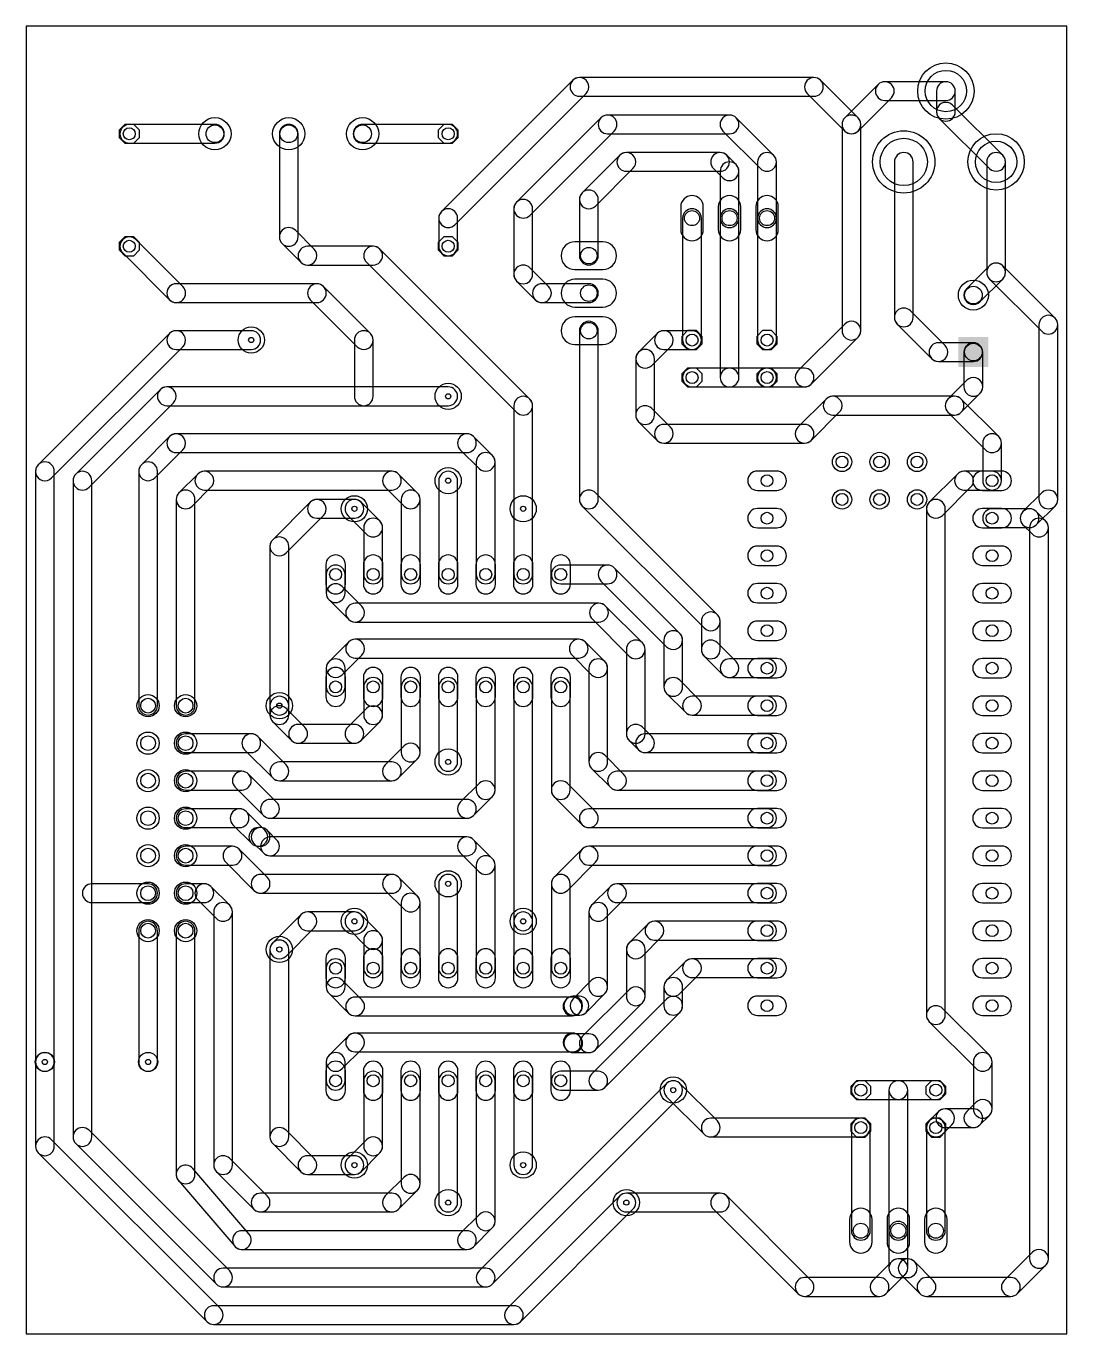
# Model space of a CAD drawing. Extents: x 58 to 257, y 54 to 143.
# Drawn here: x 186.1 to 256.5, y 54 to 142.5 of the extents above; entities that cross this region are included whole.
import ezdxf

# ---------------------------------------------------------------- set-up
doc = ezdxf.new("R2010")
doc.units = 0
for name, color, linetype in [('16', 175, 'CONTINUOUS'), ('17', 82, 'CONTINUOUS'), ('18', 82, 'CONTINUOUS'), ('20', 30, 'CONTINUOUS'), ('44', 253, 'CONTINUOUS')]:
    doc.layers.add(name, color=color, linetype=linetype)

# ---------------------------------------------------------------- blocks, each defined once
blk = doc.blocks.new('OCTAGONP')
blk.add_lwpolyline([(-0.5, -0.2071), (-0.5, 0.2071), (-0.2071, 0.5), (0.2071, 0.5), (0.5, 0.2071), (0.5, -0.2071), (0.2071, -0.5), (-0.2071, -0.5)], close=True)
blk = doc.blocks.new('ROUNDP')
blk.add_circle((0, 0), 0.5)
blk = doc.blocks.new('LONGP100')
blk.add_lwpolyline([(-0.5, -0.5), (0.5, -0.5, 1), (0.5, 0.5), (-0.5, 0.5, 1)], format="xyb", close=True)
blk = doc.blocks.new('SQUAREP')
blk.add_solid([(-0.5, -0.5), (0.5, -0.5), (-0.5, 0.5), (0.5, 0.5)])
blk = doc.blocks.new('ROUNDV')
blk.add_circle((0, 0), 0.5)

msp = doc.modelspace()

# ---------------------------------------------------------------- linework, layer by layer
at = {"layer": '16'}
for points in [[(215.079, 129.091), (223.969, 137.981, 1), (223.071, 138.879), (214.181, 129.989, 1)], [(223.52, 137.795), (239.395, 137.795, 1), (239.395, 139.065), (223.52, 139.065, 1)], [(238.946, 137.981), (241.486, 135.441, 1), (242.384, 136.339), (239.844, 138.879, 1)], [(242.384, 135.441), (244.644, 137.701, 1), (243.746, 138.599), (241.486, 136.339, 1)], [(244.195, 137.515), (248.33, 137.515, 1), (248.33, 138.785), (244.195, 138.785, 1)], [(248.965, 136.75), (248.965, 138.15, 1), (247.695, 138.15), (247.695, 136.75, 1)], [(252.179, 133.799), (248.779, 137.199, 1), (247.881, 136.301), (251.281, 132.901, 1)], [(220.159, 129.726), (225.874, 135.441, 1), (224.976, 136.339), (219.261, 130.624, 1)], [(225.425, 135.255), (233.68, 135.255, 1), (233.68, 136.525), (225.425, 136.525, 1)], [(236.669, 133.799), (234.129, 136.339, 1), (233.231, 135.441), (235.771, 132.901, 1)], [(242.57, 121.92), (242.57, 135.89, 1), (241.3, 135.89), (241.3, 121.92, 1)], [(198.835, 135.89), (193.04, 135.89, 1), (193.04, 134.62), (198.835, 134.62, 1)], [(203.2, 135.255), (203.2, 128.27, 1), (204.47, 128.27), (204.47, 135.255, 1)], [(208.835, 134.62), (214.63, 134.62, 1), (214.63, 135.89), (208.835, 135.89, 1)], [(226.246, 133.799), (223.706, 131.259, 1), (224.604, 130.361), (227.144, 132.901, 1)], [(233.045, 133.985), (226.695, 133.985, 1), (226.695, 132.715), (233.045, 132.715, 1)], [(234.129, 133.164), (233.494, 133.799, 1), (232.596, 132.901), (233.231, 132.266, 1)], [(236.855, 129.54), (236.855, 133.35, 1), (235.585, 133.35), (235.585, 129.54, 1)], [(244.845, 133.35), (244.845, 122.82, 1), (246.115, 122.82), (246.115, 133.35, 1)], [(252.365, 125.8678), (252.365, 133.35, 1), (251.095, 133.35), (251.095, 125.8678, 1)], [(234.315, 129.54), (234.315, 132.715, 1), (233.045, 132.715), (233.045, 129.54, 1)], [(223.52, 130.81), (223.52, 127, 1), (224.79, 127), (224.79, 130.81, 1)], [(220.345, 125.73), (220.345, 130.175, 1), (219.075, 130.175), (219.075, 125.73, 1)], [(215.265, 127.635), (215.265, 129.54, 1), (213.995, 129.54), (213.995, 127.635, 1)], [(230.505, 129.54), (230.505, 121.285, 1), (231.775, 121.285), (231.775, 129.54, 1)], [(233.045, 129.54), (233.045, 118.745, 1), (234.315, 118.745), (234.315, 129.54, 1)], [(235.585, 129.54), (235.585, 121.285, 1), (236.855, 121.285), (236.855, 129.54, 1)], [(203.386, 127.821), (204.656, 126.551, 1), (205.554, 127.449), (204.284, 128.719, 1)], [(192.591, 127.186), (195.766, 124.011, 1), (196.664, 124.909), (193.489, 128.084, 1)], [(205.105, 126.365), (209.55, 126.365, 1), (209.55, 127.635), (205.105, 127.635, 1)], [(209.101, 126.551), (219.261, 116.391, 1), (220.159, 117.289), (209.999, 127.449, 1)], [(221.429, 124.909), (220.159, 126.179, 1), (219.261, 125.281), (220.531, 124.011, 1)], [(250.639, 123.8788), (252.179, 125.4188, 1), (251.281, 126.3168), (249.741, 124.7768, 1)], [(251.281, 125.4188), (254.821, 121.8788, 1), (255.719, 122.7768), (252.179, 126.3168, 1)], [(196.215, 123.825), (205.74, 123.825, 1), (205.74, 125.095), (196.215, 125.095, 1)], [(205.291, 124.011), (208.466, 120.836, 1), (209.364, 121.734), (206.189, 124.909, 1)], [(224.155, 125.095), (220.98, 125.095, 1), (220.98, 123.825), (224.155, 123.825, 1)], [(245.031, 122.371), (247.3788, 120.0232, 1), (248.2768, 120.9212), (245.929, 123.269, 1)], [(224.79, 110.49), (224.79, 121.92, 1), (223.52, 121.92), (223.52, 110.49, 1)], [(239.209, 118.296), (242.384, 121.471, 1), (241.486, 122.369), (238.311, 119.194, 1)], [(254.635, 122.3278), (254.635, 110.49, 1), (255.905, 110.49), (255.905, 122.3278, 1)], [(187.774, 111.946), (196.664, 120.836, 1), (195.766, 121.734), (186.876, 112.844, 1)], [(196.215, 120.65), (201.295, 120.65, 1), (201.295, 121.92), (196.215, 121.92, 1)], [(208.28, 121.285), (208.28, 117.475, 1), (209.55, 117.475), (209.55, 121.285, 1)], [(228.786, 121.734), (227.516, 120.464, 1), (228.414, 119.566), (229.684, 120.836, 1)], [(231.14, 121.92), (229.235, 121.92, 1), (229.235, 120.65), (231.14, 120.65, 1)], [(227.33, 120.015), (227.33, 116.205, 1), (228.6, 116.205), (228.6, 120.015, 1)], [(247.8278, 119.8372), (250.19, 119.8372, 1), (250.19, 121.1072), (247.8278, 121.1072, 1)], [(249.555, 120.4722), (249.555, 118.11, 1), (250.825, 118.11), (250.825, 120.4722, 1)], [(231.14, 118.11), (233.68, 118.11, 1), (233.68, 119.38), (231.14, 119.38, 1)], [(233.68, 118.11), (236.22, 118.11, 1), (236.22, 119.38), (233.68, 119.38, 1)], [(236.22, 118.11), (238.76, 118.11, 1), (238.76, 119.38), (236.22, 119.38, 1)], [(249.741, 118.559), (248.471, 117.289, 1), (249.369, 116.391), (250.639, 117.661, 1)], [(195.131, 117.924), (189.416, 112.209, 1), (190.314, 111.311), (196.029, 117.026, 1)], [(214.63, 118.11), (195.58, 118.11, 1), (195.58, 116.84), (214.63, 116.84, 1)], [(219.075, 116.84), (219.075, 105.41, 1), (220.345, 105.41), (220.345, 116.84, 1)], [(239.209, 114.486), (241.114, 116.391, 1), (240.216, 117.289), (238.311, 115.384, 1)], [(248.92, 117.475), (240.665, 117.475, 1), (240.665, 116.205), (248.92, 116.205, 1)], [(251.909, 114.749), (249.369, 117.289, 1), (248.471, 116.391), (251.011, 113.851, 1)], [(227.516, 115.756), (228.786, 114.486, 1), (229.684, 115.384), (228.414, 116.654, 1)], [(229.235, 114.3), (238.76, 114.3, 1), (238.76, 115.57), (229.235, 115.57, 1)], [(194.759, 111.946), (196.664, 113.851, 1), (195.766, 114.749), (193.861, 112.844, 1)], [(196.215, 113.665), (215.9, 113.665, 1), (215.9, 114.935), (196.215, 114.935, 1)], [(215.451, 113.851), (216.721, 112.581, 1), (217.619, 113.479), (216.349, 114.749, 1)], [(252.095, 111.76), (252.095, 114.3, 1), (250.825, 114.3), (250.825, 111.76, 1)], [(216.535, 113.03), (216.535, 105.41, 1), (217.805, 105.41), (217.805, 113.03, 1)], [(187.96, 72.39), (187.96, 112.395, 1), (186.69, 112.395), (186.69, 72.39, 1)], [(194.945, 96.52), (194.945, 112.395, 1), (193.675, 112.395), (193.675, 96.52, 1)], [(189.23, 111.76), (189.23, 67.31, 1), (190.5, 67.31), (190.5, 111.76, 1)], [(197.671, 112.209), (196.401, 110.939, 1), (197.299, 110.041), (198.569, 111.311, 1)], [(210.82, 112.395), (198.12, 112.395, 1), (198.12, 111.125), (210.82, 111.125, 1)], [(212.539, 110.939), (211.269, 112.209, 1), (210.371, 111.311), (211.641, 110.041, 1)], [(215.265, 105.41), (215.265, 111.76, 1), (213.995, 111.76), (213.995, 105.41, 1)], [(249.106, 112.209), (247.201, 110.304, 1), (248.099, 109.406), (250.004, 111.311, 1)], [(251.46, 112.395), (249.555, 112.395, 1), (249.555, 111.125), (251.46, 111.125, 1)], [(196.215, 110.49), (196.215, 96.52, 1), (197.485, 96.52), (197.485, 110.49, 1)], [(212.725, 105.41), (212.725, 110.49, 1), (211.455, 110.49), (211.455, 105.41, 1)], [(232.859, 102.684), (224.604, 110.939, 1), (223.706, 110.041), (231.961, 101.786, 1)], [(254.821, 110.939), (253.551, 109.669, 1), (254.449, 108.771), (255.719, 110.041, 1)], [(203.649, 106.866), (206.189, 109.406, 1), (205.291, 110.304), (202.751, 107.764, 1)], [(205.74, 109.22), (208.28, 109.22, 1), (208.28, 110.49), (205.74, 110.49, 1)], [(207.831, 109.406), (209.101, 108.136, 1), (209.999, 109.034), (208.729, 110.304, 1)], [(248.285, 75.565), (248.285, 109.855, 1), (247.015, 109.855), (247.015, 75.565, 1)], [(254, 109.855), (251.46, 109.855, 1), (251.46, 108.585), (254, 108.585, 1)], [(255.084, 109.034), (254.449, 109.669, 1), (253.551, 108.771), (254.186, 108.136, 1)], [(208.915, 108.585), (208.915, 105.41, 1), (210.185, 105.41), (210.185, 108.585, 1)], [(255.27, 59.055), (255.27, 108.585, 1), (254, 108.585), (254, 59.055, 1)], [(203.835, 96.52), (203.835, 107.315, 1), (202.565, 107.315), (202.565, 96.52, 1)], [(207.645, 104.14), (207.645, 105.41, 1), (206.375, 105.41), (206.375, 104.14, 1)], [(222.25, 104.775), (225.425, 104.775, 1), (225.425, 106.045), (222.25, 106.045, 1)], [(224.976, 104.961), (229.421, 100.516, 1), (230.319, 101.414), (225.874, 105.859, 1)], [(208.7798, 103.2682), (207.459, 104.589, 1), (206.561, 103.691), (207.8818, 102.3702, 1)], [(224.8408, 103.4542), (208.3308, 103.4542, 1), (208.3308, 102.1842), (224.8408, 102.1842, 1)], [(227.779, 100.779), (225.2898, 103.2682, 1), (224.3918, 102.3702), (226.881, 99.881, 1)], [(233.045, 100.33), (233.045, 102.235, 1), (231.775, 102.235), (231.775, 100.33, 1)], [(207.459, 98.611), (208.7798, 99.9318, 1), (207.8818, 100.8298), (206.561, 99.509, 1)], [(208.3308, 99.7458), (223.4692, 99.7458, 1), (223.4692, 101.0158), (208.3308, 101.0158, 1)], [(223.0202, 99.9318), (224.341, 98.611, 1), (225.239, 99.509), (223.9182, 100.8298, 1)], [(229.235, 100.965), (229.235, 97.79, 1), (230.505, 97.79), (230.505, 100.965, 1)], [(227.965, 94.615), (227.965, 100.33, 1), (226.695, 100.33), (226.695, 94.615, 1)], [(234.129, 99.509), (232.859, 100.779, 1), (231.961, 99.881), (233.231, 98.611, 1)], [(207.645, 97.79), (207.645, 99.06, 1), (206.375, 99.06), (206.375, 97.79, 1)], [(224.155, 99.06), (224.155, 92.71, 1), (225.425, 92.71), (225.425, 99.06, 1)], [(236.22, 99.695), (233.68, 99.695, 1), (233.68, 98.425), (236.22, 98.425, 1)], [(208.915, 97.79), (208.915, 95.885, 1), (210.185, 95.885), (210.185, 97.79, 1)], [(211.455, 97.79), (211.455, 93.345, 1), (212.725, 93.345), (212.725, 97.79, 1)], [(213.995, 97.79), (213.995, 92.71, 1), (215.265, 92.71), (215.265, 97.79, 1)], [(217.805, 90.805), (217.805, 97.79, 1), (216.535, 97.79), (216.535, 90.805, 1)], [(220.345, 81.915), (220.345, 97.79, 1), (219.075, 97.79), (219.075, 81.915, 1)], [(221.615, 97.79), (221.615, 90.805, 1), (222.885, 90.805), (222.885, 97.79, 1)], [(229.421, 97.341), (230.691, 96.071, 1), (231.589, 96.969), (230.319, 98.239, 1)], [(203.835, 95.885), (203.835, 96.52, 1), (202.565, 96.52), (202.565, 95.885, 1)], [(231.14, 95.885), (236.22, 95.885, 1), (236.22, 97.155), (231.14, 97.155, 1)], [(204.919, 95.064), (203.649, 96.334, 1), (202.751, 95.436), (204.021, 94.166, 1)], [(209.101, 96.334), (207.831, 95.064, 1), (208.729, 94.166), (209.999, 95.436, 1)], [(208.28, 95.25), (204.47, 95.25, 1), (204.47, 93.98), (208.28, 93.98, 1)], [(228.414, 94.429), (227.779, 95.064, 1), (226.881, 94.166), (227.516, 93.531, 1)], [(201.295, 94.615), (196.85, 94.615, 1), (196.85, 93.345), (201.295, 93.345, 1)], [(203.649, 92.524), (201.744, 94.429, 1), (200.846, 93.531), (202.751, 91.626, 1)], [(211.641, 93.794), (210.371, 92.524, 1), (211.269, 91.626), (212.539, 92.896, 1)], [(236.22, 94.615), (227.965, 94.615, 1), (227.965, 93.345), (236.22, 93.345, 1)], [(224.341, 92.261), (225.611, 90.991, 1), (226.509, 91.889), (225.239, 93.159, 1)], [(210.82, 92.71), (203.2, 92.71, 1), (203.2, 91.44), (210.82, 91.44, 1)], [(196.85, 90.805), (200.66, 90.805, 1), (200.66, 92.075), (196.85, 92.075, 1)], [(200.211, 90.991), (202.116, 89.086, 1), (203.014, 89.984), (201.109, 91.889, 1)], [(216.349, 89.086), (217.619, 90.356, 1), (216.721, 91.254), (215.451, 89.984, 1)], [(221.801, 90.356), (223.706, 88.451, 1), (224.604, 89.349), (222.699, 91.254, 1)], [(226.06, 90.805), (236.22, 90.805, 1), (236.22, 92.075), (226.06, 92.075, 1)], [(196.85, 88.265), (200.5059, 88.265, 1), (200.5059, 89.535), (196.85, 89.535, 1)], [(200.0569, 88.451), (201.3269, 87.181, 1), (202.2249, 88.079), (200.9549, 89.349, 1)], [(202.565, 88.9), (215.9, 88.9, 1), (215.9, 90.17), (202.565, 90.17, 1)], [(224.155, 88.265), (236.22, 88.265, 1), (236.22, 89.535), (224.155, 89.535, 1)], [(201.7759, 86.995), (201.93, 86.995, 1), (201.93, 88.265), (201.7759, 88.265, 1)], [(201.481, 87.181), (202.116, 86.546, 1), (203.014, 87.444), (202.379, 88.079, 1)], [(196.85, 85.725), (200.025, 85.725, 1), (200.025, 86.995), (196.85, 86.995, 1)], [(199.576, 85.911), (201.481, 84.006, 1), (202.379, 84.904), (200.474, 86.809, 1)], [(202.565, 86.36), (215.9, 86.36, 1), (215.9, 87.63), (202.565, 87.63, 1)], [(215.451, 86.546), (216.721, 85.276, 1), (217.619, 86.174), (216.349, 87.444, 1)], [(223.706, 86.809), (221.801, 84.904, 1), (222.699, 84.006), (224.604, 85.911, 1)], [(236.22, 86.995), (224.155, 86.995, 1), (224.155, 85.725), (236.22, 85.725, 1)], [(216.535, 85.725), (216.535, 78.74, 1), (217.805, 78.74), (217.805, 85.725, 1)], [(201.93, 83.82), (210.82, 83.82, 1), (210.82, 85.09), (201.93, 85.09, 1)], [(210.371, 84.006), (211.641, 82.736, 1), (212.539, 83.634), (211.269, 84.904, 1)], [(215.265, 78.74), (215.265, 84.455, 1), (213.995, 84.455), (213.995, 78.74, 1)], [(221.615, 84.455), (221.615, 78.74, 1), (222.885, 78.74), (222.885, 84.455, 1)], [(194.31, 84.455), (190.5, 84.455, 1), (190.5, 83.185), (194.31, 83.185, 1)], [(196.85, 83.185), (198.12, 83.185, 1), (198.12, 84.455), (196.85, 84.455, 1)], [(197.671, 83.371), (198.941, 82.101, 1), (199.839, 82.999), (198.569, 84.269, 1)], [(225.239, 82.101), (226.509, 83.371, 1), (225.611, 84.269), (224.341, 82.999, 1)], [(226.06, 83.185), (236.22, 83.185, 1), (236.22, 84.455), (226.06, 84.455, 1)], [(211.455, 83.185), (211.455, 78.74, 1), (212.725, 78.74), (212.725, 83.185, 1)], [(198.755, 82.55), (198.755, 65.405, 1), (200.025, 65.405), (200.025, 82.55, 1)], [(204.656, 82.364), (202.751, 80.459, 1), (203.649, 79.561), (205.554, 81.466, 1)], [(208.28, 82.55), (205.105, 82.55, 1), (205.105, 81.28), (208.28, 81.28, 1)], [(209.999, 81.094), (208.729, 82.364, 1), (207.831, 81.466), (209.101, 80.196, 1)], [(220.345, 78.74), (220.345, 81.915, 1), (219.075, 81.915), (219.075, 78.74, 1)], [(225.425, 77.47), (225.425, 82.55, 1), (224.155, 82.55), (224.155, 77.47, 1)], [(193.675, 81.28), (193.675, 72.39, 1), (194.945, 72.39), (194.945, 81.28, 1)], [(197.485, 64.77), (197.485, 81.28, 1), (196.215, 81.28), (196.215, 64.77, 1)], [(227.779, 79.561), (229.049, 80.831, 1), (228.151, 81.729), (226.881, 80.459, 1)], [(228.6, 80.645), (236.22, 80.645, 1), (236.22, 81.915), (228.6, 81.915, 1)], [(202.565, 80.01), (202.565, 67.31, 1), (203.835, 67.31), (203.835, 80.01, 1)], [(210.185, 78.74), (210.185, 80.645, 1), (208.915, 80.645), (208.915, 78.74, 1)], [(227.965, 76.835), (227.965, 80.01, 1), (226.695, 80.01), (226.695, 76.835, 1)], [(206.375, 78.74), (206.375, 77.47, 1), (207.645, 77.47), (207.645, 78.74, 1)], [(230.319, 77.021), (231.589, 78.291, 1), (230.691, 79.189), (229.421, 77.919, 1)], [(231.14, 78.105), (236.22, 78.105, 1), (236.22, 79.375), (231.14, 79.375, 1)], [(206.561, 77.021), (207.8818, 75.7002, 1), (208.7798, 76.5982), (207.459, 77.919, 1)], [(223.969, 75.751), (225.239, 77.021, 1), (224.341, 77.919), (223.071, 76.649, 1)], [(230.505, 76.2), (230.505, 77.47, 1), (229.235, 77.47), (229.235, 76.2, 1)], [(224.604, 73.211), (227.779, 76.386, 1), (226.881, 77.284), (223.706, 74.109, 1)], [(208.3308, 75.5142), (223.0496, 75.5142, 1), (223.0496, 76.7842), (208.3308, 76.7842, 1)], [(223.4986, 75.7002), (223.5494, 75.751, 1), (222.6514, 76.649), (222.6006, 76.5982, 1)], [(223.1004, 75.565), (223.52, 75.565, 1), (223.52, 76.835), (223.1004, 76.835, 1)], [(225.239, 70.671), (230.319, 75.751, 1), (229.421, 76.649), (224.341, 71.569, 1)], [(251.274, 72.839), (248.099, 76.014, 1), (247.201, 75.116), (250.376, 71.941, 1)], [(207.459, 71.941), (208.7798, 73.2618, 1), (207.8818, 74.1598), (206.561, 72.839, 1)], [(208.3308, 73.0758), (223.0496, 73.0758, 1), (223.0496, 74.3458), (208.3308, 74.3458, 1)], [(222.6006, 73.2618), (222.6514, 73.211, 1), (223.5494, 74.109), (223.4986, 74.1598, 1)], [(223.1004, 73.025), (224.155, 73.025, 1), (224.155, 74.295), (223.1004, 74.295, 1)], [(187.96, 66.675), (187.96, 72.39, 1), (186.69, 72.39), (186.69, 66.675, 1)], [(207.645, 71.12), (207.645, 72.39, 1), (206.375, 72.39), (206.375, 71.12, 1)], [(251.46, 69.215), (251.46, 72.39, 1), (250.19, 72.39), (250.19, 69.215, 1)], [(210.185, 66.675), (210.185, 71.12, 1), (208.915, 71.12), (208.915, 66.675, 1)], [(212.725, 64.135), (212.725, 71.12, 1), (211.455, 71.12), (211.455, 64.135, 1)], [(213.995, 71.12), (213.995, 62.865, 1), (215.265, 62.865), (215.265, 71.12, 1)], [(216.535, 71.12), (216.535, 61.595, 1), (217.805, 61.595), (217.805, 71.12, 1)], [(219.075, 71.12), (219.075, 65.405, 1), (220.345, 65.405), (220.345, 71.12, 1)], [(222.25, 70.485), (224.79, 70.485, 1), (224.79, 71.755), (222.25, 71.755, 1)], [(217.619, 57.336), (230.319, 70.036, 1), (229.421, 70.934), (216.721, 58.234, 1)], [(232.859, 68.394), (230.319, 70.934, 1), (229.421, 70.036), (231.961, 67.496, 1)], [(245.11, 71.12), (242.57, 71.12, 1), (242.57, 69.85), (245.11, 69.85, 1)], [(245.745, 60.96), (245.745, 70.485, 1), (244.475, 70.485), (244.475, 60.96, 1)], [(245.11, 69.85), (247.65, 69.85, 1), (247.65, 71.12), (245.11, 71.12, 1)], [(248.099, 67.496), (248.734, 68.131, 1), (247.836, 69.029), (247.201, 68.394, 1)], [(248.285, 67.945), (250.19, 67.945, 1), (250.19, 69.215), (248.285, 69.215, 1)], [(250.639, 68.131), (251.274, 68.766, 1), (250.376, 69.664), (249.741, 69.029, 1)], [(242.57, 68.58), (232.41, 68.58, 1), (232.41, 67.31), (242.57, 67.31, 1)], [(243.205, 60.96), (243.205, 67.945, 1), (241.935, 67.945), (241.935, 60.96, 1)], [(248.285, 60.96), (248.285, 67.945, 1), (247.015, 67.945), (247.015, 60.96, 1)], [(189.416, 66.861), (198.941, 57.336, 1), (199.839, 58.234), (190.314, 67.759, 1)], [(202.751, 66.861), (204.656, 64.956, 1), (205.554, 65.854), (203.649, 67.759, 1)], [(199.204, 55.694), (187.774, 67.124, 1), (186.876, 66.226), (198.306, 54.796, 1)], [(208.729, 64.956), (209.999, 66.226, 1), (209.101, 67.124), (207.831, 65.854, 1)], [(198.941, 64.956), (201.481, 62.416, 1), (202.379, 63.314), (199.839, 65.854, 1)], [(205.105, 64.77), (208.28, 64.77, 1), (208.28, 66.04), (205.105, 66.04, 1)], [(201.1421, 60.7383), (197.3321, 65.1833, 1), (196.3679, 64.3567), (200.1779, 59.9117, 1)], [(211.269, 62.416), (212.539, 63.686, 1), (211.641, 64.584), (210.371, 63.314, 1)], [(201.93, 62.23), (210.82, 62.23, 1), (210.82, 63.5), (201.93, 63.5, 1)], [(226.246, 63.314), (218.626, 55.694, 1), (219.524, 54.796), (227.144, 62.416, 1)], [(226.695, 62.23), (233.045, 62.23, 1), (233.045, 63.5), (226.695, 63.5, 1)], [(232.596, 62.416), (238.311, 56.701, 1), (239.209, 57.599), (233.494, 63.314, 1)], [(216.721, 62.044), (215.451, 60.774, 1), (216.349, 59.876), (217.619, 61.146, 1)], [(245.745, 58.42), (245.745, 60.96, 1), (244.475, 60.96), (244.475, 58.42, 1)], [(215.9, 60.96), (200.66, 60.96, 1), (200.66, 59.69), (215.9, 59.69, 1)], [(253.179, 56.701), (255.084, 58.606, 1), (254.186, 59.504), (252.281, 57.599, 1)], [(244.289, 56.701), (245.559, 57.971, 1), (244.661, 58.869), (243.391, 57.599, 1)], [(245.11, 57.785), (245.745, 57.785, 1), (245.745, 59.055), (245.11, 59.055, 1)], [(245.296, 57.971), (246.566, 56.701, 1), (247.464, 57.599), (246.194, 58.869, 1)], [(199.39, 57.15), (217.17, 57.15, 1), (217.17, 58.42), (199.39, 58.42, 1)], [(238.76, 56.515), (243.84, 56.515, 1), (243.84, 57.785), (238.76, 57.785, 1)], [(247.015, 56.515), (252.73, 56.515, 1), (252.73, 57.785), (247.015, 57.785, 1)], [(219.075, 55.88), (198.755, 55.88, 1), (198.755, 54.61), (219.075, 54.61, 1)]]:
    msp.add_lwpolyline(points, format="xyb", close=True, dxfattribs=at)
at = {"layer": '20'}
for p, q in [((256.52, 142.545), (186.055, 142.545)), ((186.055, 142.545), (186.055, 53.975)), ((256.52, 53.975), (256.52, 142.545)), ((186.055, 53.975), (256.52, 53.975))]:
    msp.add_line(p, q, dxfattribs=at)
at = {"layer": '44'}
for centre, radius in [((248.33, 138.15), 1.4), ((193.04, 135.255), 0.4064), ((198.835, 135.255), 0.6), ((203.835, 135.255), 0.6), ((208.835, 135.255), 0.6), ((214.63, 135.255), 0.4064), ((245.48, 133.35), 1.6), ((251.73, 133.35), 1.4), ((231.14, 129.54), 0.508), ((233.68, 129.54), 0.508), ((236.22, 129.54), 0.508), ((193.04, 127.635), 0.4064), ((214.63, 127.635), 0.4064), ((224.155, 127), 0.5588), ((224.155, 124.46), 0.5588), ((250.19, 124.3278), 0.6), ((224.155, 121.92), 0.5588), ((201.295, 121.285), 0.175), ((231.14, 121.285), 0.4064), ((236.22, 121.285), 0.4064), ((250.19, 120.4722), 0.6), ((231.14, 118.745), 0.4064), ((236.22, 118.745), 0.4064), ((214.63, 117.475), 0.175), ((241.3, 113.03), 0.4), ((243.84, 113.03), 0.4), ((246.38, 113.03), 0.4), ((214.63, 111.76), 0.175), ((236.22, 111.76), 0.4), ((251.46, 111.76), 0.4), ((241.3, 110.49), 0.4), ((243.84, 110.49), 0.4), ((246.38, 110.49), 0.4), ((208.28, 109.855), 0.175), ((219.71, 109.855), 0.175), ((236.22, 109.22), 0.4), ((251.46, 109.22), 0.4), ((236.22, 106.68), 0.4), ((251.46, 106.68), 0.4), ((207.01, 105.41), 0.4064), ((209.55, 105.41), 0.4064), ((212.09, 105.41), 0.4064), ((214.63, 105.41), 0.4064), ((217.17, 105.41), 0.4064), ((219.71, 105.41), 0.4064), ((222.25, 105.41), 0.4064), ((236.22, 104.14), 0.4), ((251.46, 104.14), 0.4), ((236.22, 101.6), 0.4), ((251.46, 101.6), 0.4), ((236.22, 99.06), 0.4), ((251.46, 99.06), 0.4), ((207.01, 97.79), 0.4064), ((209.55, 97.79), 0.4064), ((212.09, 97.79), 0.4064), ((214.63, 97.79), 0.4064), ((217.17, 97.79), 0.4064), ((219.71, 97.79), 0.4064), ((222.25, 97.79), 0.4064), ((194.31, 96.52), 0.5), ((196.85, 96.52), 0.5), ((203.2, 96.52), 0.175), ((236.22, 96.52), 0.4), ((251.46, 96.52), 0.4), ((194.31, 93.98), 0.5), ((196.85, 93.98), 0.5), ((236.22, 93.98), 0.4), ((251.46, 93.98), 0.4), ((214.63, 92.71), 0.175), ((194.31, 91.44), 0.5), ((196.85, 91.44), 0.5), ((236.22, 91.44), 0.4), ((251.46, 91.44), 0.4), ((194.31, 88.9), 0.5), ((196.85, 88.9), 0.5), ((236.22, 88.9), 0.4), ((251.46, 88.9), 0.4), ((194.31, 86.36), 0.5), ((196.85, 86.36), 0.5), ((236.22, 86.36), 0.4), ((251.46, 86.36), 0.4), ((194.31, 83.82), 0.5), ((196.85, 83.82), 0.5), ((214.63, 84.455), 0.175), ((236.22, 83.82), 0.4), ((251.46, 83.82), 0.4), ((194.31, 81.28), 0.5), ((196.85, 81.28), 0.5), ((208.28, 81.915), 0.175), ((219.71, 81.915), 0.175), ((236.22, 81.28), 0.4), ((251.46, 81.28), 0.4), ((203.2, 80.01), 0.175), ((207.01, 78.74), 0.4064), ((209.55, 78.74), 0.4064), ((212.09, 78.74), 0.4064), ((214.63, 78.74), 0.4064), ((217.17, 78.74), 0.4064), ((219.71, 78.74), 0.4064), ((222.25, 78.74), 0.4064), ((236.22, 78.74), 0.4), ((251.46, 78.74), 0.4), ((236.22, 76.2), 0.4), ((251.46, 76.2), 0.4), ((187.325, 72.39), 0.175), ((194.31, 72.39), 0.175), ((207.01, 71.12), 0.4064), ((209.55, 71.12), 0.4064), ((212.09, 71.12), 0.4064), ((214.63, 71.12), 0.4064), ((217.17, 71.12), 0.4064), ((219.71, 71.12), 0.4064), ((222.25, 71.12), 0.4064), ((242.57, 70.485), 0.4064), ((247.65, 70.485), 0.4064), ((229.87, 70.485), 0.175), ((242.57, 67.945), 0.4064), ((247.65, 67.945), 0.4064), ((208.28, 65.405), 0.175), ((219.71, 65.405), 0.175), ((214.63, 62.865), 0.175), ((226.695, 62.865), 0.175), ((242.57, 60.96), 0.508), ((245.11, 60.96), 0.508), ((247.65, 60.96), 0.508)]:
    msp.add_circle(centre, radius, dxfattribs=at)

# ---------------------------------------------------------------- block references
at = {"layer": '17'}
for name, p, xscale, yscale, rotation in [('ROUNDP', (248.33, 138.15), 3.816, 3.816, 180), ('OCTAGONP', (193.04, 135.255), 1.3208, 1.3208, 270), ('ROUNDP', (198.835, 135.255), 2.1844, 2.1844, 180), ('ROUNDP', (203.835, 135.255), 2.1844, 2.1844, 180), ('ROUNDP', (208.835, 135.255), 2.1844, 2.1844, 180), ('OCTAGONP', (214.63, 135.255), 1.3208, 1.3208, 90), ('ROUNDP', (245.48, 133.35), 4.216, 4.216, 90), ('ROUNDP', (251.73, 133.35), 3.816, 3.816, 90), ('LONGP100', (231.14, 129.54), 1.524, 1.524, 90), ('LONGP100', (233.68, 129.54), 1.524, 1.524, 90), ('LONGP100', (236.22, 129.54), 1.524, 1.524, 90), ('OCTAGONP', (193.04, 127.635), 1.3208, 1.3208, 270), ('OCTAGONP', (214.63, 127.635), 1.3208, 1.3208, 90), ('LONGP100', (224.155, 127), 1.8796, 1.8796, 180), ('LONGP100', (224.155, 124.46), 1.8796, 1.8796, 180), ('ROUNDP', (250.19, 124.3278), 2.032, 2.032, 90), ('LONGP100', (224.155, 121.92), 1.8796, 1.8796, 180), ('OCTAGONP', (231.14, 121.285), 1.3208, 1.3208, 270), ('OCTAGONP', (236.22, 121.285), 1.3208, 1.3208, 270), ('SQUAREP', (250.19, 120.4722), 2.032, 2.032, 90), ('OCTAGONP', (231.14, 118.745), 1.3208, 1.3208, 270), ('OCTAGONP', (236.22, 118.745), 1.3208, 1.3208, 270), ('ROUNDP', (241.3, 113.03), 1.308, 1.308, 270), ('ROUNDP', (243.84, 113.03), 1.308, 1.308, 270), ('ROUNDP', (246.38, 113.03), 1.308, 1.308, 270), ('LONGP100', (236.22, 111.76), 1.308, 1.308, 180), ('LONGP100', (251.46, 111.76), 1.308, 1.308, 180), ('ROUNDP', (241.3, 110.49), 1.308, 1.308, 270), ('ROUNDP', (243.84, 110.49), 1.308, 1.308, 270), ('ROUNDP', (246.38, 110.49), 1.308, 1.308, 270), ('LONGP100', (236.22, 109.22), 1.308, 1.308, 180), ('LONGP100', (251.46, 109.22), 1.308, 1.308, 180), ('LONGP100', (236.22, 106.68), 1.308, 1.308, 180), ('LONGP100', (251.46, 106.68), 1.308, 1.308, 180), ('LONGP100', (207.01, 105.41), 1.3208, 1.3208, 270), ('LONGP100', (209.55, 105.41), 1.3208, 1.3208, 270), ('LONGP100', (212.09, 105.41), 1.3208, 1.3208, 270), ('LONGP100', (214.63, 105.41), 1.3208, 1.3208, 270), ('LONGP100', (217.17, 105.41), 1.3208, 1.3208, 270), ('LONGP100', (219.71, 105.41), 1.3208, 1.3208, 270), ('LONGP100', (222.25, 105.41), 1.3208, 1.3208, 270), ('LONGP100', (236.22, 104.14), 1.308, 1.308, 180), ('LONGP100', (251.46, 104.14), 1.308, 1.308, 180), ('LONGP100', (236.22, 101.6), 1.308, 1.308, 180), ('LONGP100', (236.22, 99.06), 1.308, 1.308, 180), ('LONGP100', (207.01, 97.79), 1.3208, 1.3208, 270), ('LONGP100', (209.55, 97.79), 1.3208, 1.3208, 270), ('LONGP100', (212.09, 97.79), 1.3208, 1.3208, 270), ('LONGP100', (214.63, 97.79), 1.3208, 1.3208, 270), ('LONGP100', (217.17, 97.79), 1.3208, 1.3208, 270), ('LONGP100', (219.71, 97.79), 1.3208, 1.3208, 270), ('LONGP100', (222.25, 97.79), 1.3208, 1.3208, 270), ('ROUNDP', (194.31, 96.52), 1.508, 1.508, 90), ('ROUNDP', (196.85, 96.52), 1.508, 1.508, 90), ('LONGP100', (236.22, 96.52), 1.308, 1.308, 180), ('ROUNDP', (194.31, 93.98), 1.508, 1.508, 90), ('ROUNDP', (196.85, 93.98), 1.508, 1.508, 90), ('LONGP100', (236.22, 93.98), 1.308, 1.308, 180), ('ROUNDP', (194.31, 91.44), 1.508, 1.508, 90), ('ROUNDP', (196.85, 91.44), 1.508, 1.508, 90), ('LONGP100', (236.22, 91.44), 1.308, 1.308, 180), ('LONGP100', (251.46, 91.44), 1.308, 1.308, 180), ('ROUNDP', (194.31, 88.9), 1.508, 1.508, 90), ('ROUNDP', (196.85, 88.9), 1.508, 1.508, 90), ('LONGP100', (236.22, 88.9), 1.308, 1.308, 180), ('LONGP100', (251.46, 88.9), 1.308, 1.308, 180), ('ROUNDP', (194.31, 86.36), 1.508, 1.508, 90), ('ROUNDP', (196.85, 86.36), 1.508, 1.508, 90), ('LONGP100', (236.22, 86.36), 1.308, 1.308, 180), ('LONGP100', (251.46, 86.36), 1.308, 1.308, 180), ('ROUNDP', (194.31, 83.82), 1.508, 1.508, 90), ('ROUNDP', (196.85, 83.82), 1.508, 1.508, 90), ('LONGP100', (236.22, 83.82), 1.308, 1.308, 180), ('LONGP100', (251.46, 83.82), 1.308, 1.308, 180), ('ROUNDP', (194.31, 81.28), 1.508, 1.508, 90), ('ROUNDP', (196.85, 81.28), 1.508, 1.508, 90), ('LONGP100', (236.22, 81.28), 1.308, 1.308, 180), ('LONGP100', (207.01, 78.74), 1.3208, 1.3208, 270), ('LONGP100', (209.55, 78.74), 1.3208, 1.3208, 270), ('LONGP100', (212.09, 78.74), 1.3208, 1.3208, 270), ('LONGP100', (214.63, 78.74), 1.3208, 1.3208, 270), ('LONGP100', (217.17, 78.74), 1.3208, 1.3208, 270), ('LONGP100', (219.71, 78.74), 1.3208, 1.3208, 270), ('LONGP100', (222.25, 78.74), 1.3208, 1.3208, 270), ('LONGP100', (236.22, 78.74), 1.308, 1.308, 180), ('LONGP100', (236.22, 76.2), 1.308, 1.308, 180), ('LONGP100', (251.46, 76.2), 1.308, 1.308, 180), ('LONGP100', (207.01, 71.12), 1.3208, 1.3208, 270), ('LONGP100', (209.55, 71.12), 1.3208, 1.3208, 270), ('LONGP100', (212.09, 71.12), 1.3208, 1.3208, 270), ('LONGP100', (214.63, 71.12), 1.3208, 1.3208, 270), ('LONGP100', (217.17, 71.12), 1.3208, 1.3208, 270), ('LONGP100', (219.71, 71.12), 1.3208, 1.3208, 270), ('LONGP100', (222.25, 71.12), 1.3208, 1.3208, 270), ('OCTAGONP', (242.57, 70.485), 1.3208, 1.3208, 90), ('OCTAGONP', (247.65, 70.485), 1.3208, 1.3208, 90), ('OCTAGONP', (242.57, 67.945), 1.3208, 1.3208, 90), ('OCTAGONP', (247.65, 67.945), 1.3208, 1.3208, 90), ('LONGP100', (242.57, 60.96), 1.524, 1.524, 270), ('LONGP100', (245.11, 60.96), 1.524, 1.524, 270), ('LONGP100', (247.65, 60.96), 1.524, 1.524, 270)]:
    msp.add_blockref(name, p, dxfattribs=dict(at, xscale=xscale, yscale=yscale, rotation=rotation))
at = {"layer": '17', "xscale": 1.308, "yscale": 1.308}
for p in [(251.46, 101.6), (251.46, 99.06), (251.46, 96.52), (251.46, 93.98), (251.46, 81.28), (251.46, 78.74)]:
    msp.add_blockref('LONGP100', p, dxfattribs=at)
at = {"layer": '18'}
for p, xscale, yscale in [((201.295, 121.285), 1.778, 1.778), ((214.63, 117.475), 1.778, 1.778), ((214.63, 111.76), 1.778, 1.778), ((208.28, 109.855), 1.778, 1.778), ((219.71, 109.855), 1.778, 1.778), ((203.2, 96.52), 1.778, 1.778), ((214.63, 92.71), 1.778, 1.778), ((214.63, 84.455), 1.778, 1.778), ((208.28, 81.915), 1.778, 1.778), ((219.71, 81.915), 1.778, 1.778), ((203.2, 80.01), 1.778, 1.778), ((187.325, 72.39), 1.3, 1.3), ((194.31, 72.39), 1.3, 1.3), ((229.87, 70.485), 1.778, 1.778), ((208.28, 65.405), 1.778, 1.778), ((219.71, 65.405), 1.778, 1.778), ((214.63, 62.865), 1.778, 1.778), ((226.695, 62.865), 1.778, 1.778)]:
    msp.add_blockref('ROUNDV', p, dxfattribs=dict(at, xscale=xscale, yscale=yscale))

doc.saveas('drawing.dxf')
